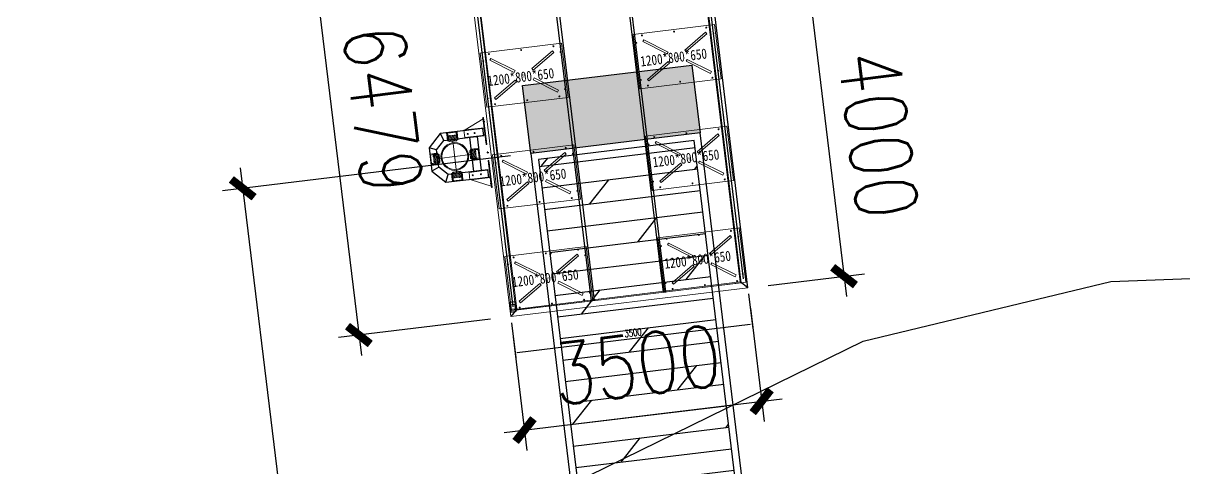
# Model space of a CAD drawing. Extents: x -259369 to -50372, y -155978 to 198088.
# Drawn here: x -198456 to -181452, y -106713 to -100202 of the extents above; entities that cross this region are included whole.
import ezdxf

# ---------------------------------------------------------------- set-up
doc = ezdxf.new("R2010")
doc.units = 0
doc.header["$LTSCALE"] = 1000
doc.header["$MEASUREMENT"] = 0
for name, pattern in [('CENTER', [2, 1.25, -0.25, 0.25, -0.25]), ('DASHED', [0.75, 0.5, -0.25]), ('HIDDEN', [0.375, 0.25, -0.125])]:
    doc.linetypes.add(name, pattern=pattern)
for name, color, linetype in [('PUB_TEXT', 7, 'Continuous'), ('主框型材', 4, 'Continuous'), ('抱桩器', 255, 'Continuous'), ('浮箱U槽', 5, 'Continuous'), ('浮箱名称', 3, 'Continuous'), ('连接端梁', 130, 'Continuous'), ('铝合金', 7, 'Continuous')]:
    doc.layers.add(name, color=color, linetype=linetype)
for name, color, linetype, lineweight in [('导框型材', 2, 'Continuous', 18), ('浮箱', 160, 'Continuous', 20), ('轮子座', 7, 'Continuous', 9), ('铝主梁', 3, 'Continuous', 9)]:
    doc.layers.add(name, color=color, linetype=linetype, lineweight=lineweight)
doc.styles.add('HZTXT', font='txtw.shx', dxfattribs={"width": 0.8, "bigfont": 'hztxtw.shx'})
doc.styles.add('STANDARD_T3', font='simplex.shx', dxfattribs={"width": 0.7, "bigfont": 'hztxt.shx'})
doc.styles.add('黑体', font='simhei.ttf', dxfattribs={"width": 0.8})
doc.dimstyles.new('DIM-300', dxfattribs={"dimscale": 300, "dimtxt": 3, "dimasz": 1, "dimexe": 1, "dimexo": 1, "dimgap": 1, "dimtad": 1, "dimdec": 0, "dimdsep": 46, "dimtxsty": 'HZTXT', "dimblk": 'ARCHTICK', "dimcen": 0, "dimdle": 1, "dimclrd": 9, "dimclre": 9, "dimclrt": 2, "dimadec": 1, "dimazin": 0, "dimtfac": 1, "dimtdec": 0, "dimtix": 1, "dimtmove": 2, "dimatfit": 3, "dimldrblk": 'ARCHTICK', "dimfxl": 0, "dimtolj": 1, "dimtzin": 0, "dimarcsym": 0})
doc.dimstyles.new('W&&30', dxfattribs={"dimtxt": 105, "dimasz": 30, "dimexe": 75, "dimexo": 90, "dimgap": 30, "dimtad": 1, "dimdec": 0, "dimzin": 0, "dimdsep": 46, "dimtxsty": 'STANDARD_T3', "dimcen": 0.09, "dimclrd": 1, "dimclre": 1, "dimclrt": 7, "dimazin": 2, "dimtfac": 1, "dimtdec": 0, "dimtix": 1, "dimtmove": 2, "dimatfit": 3, "dimfxl": 0, "dimtolj": 1, "dimtzin": 0, "dimarcsym": 0})
pattern_1 = [(0, (1212.185, -561.11), (6.35, 12.7), [0, -12.7])]

# ---------------------------------------------------------------- blocks, each defined once
blk = doc.blocks.new('thwerg')
at = {"color": 252, "linetype": 'Continuous', "elevation": -32017, "flags": 128}
blk.add_lwpolyline([(106933, -30769), (107635, -30369), (114725, -28078), (119240, -25868), (122867, -24992), (126369, -24863), (131244, -25695), (140044, -24946), (146723, -24787), (160192, -25793), (172447, -28232), (182746, -30446)], dxfattribs=at)
blk = doc.blocks.new('_ArchTick')
at = {"color": 0, "linetype": 'ByBlock', "const_width": 0.4}
blk.add_lwpolyline([(-0.5, -0.5), (0.5, 0.5)], dxfattribs=at)
blk = doc.blocks.new('*D628')
at = {"color": 9, "lineweight": -2, "transparency": 16777216}
for p, q in [((-187802, -104376), (-187601, -106037)), ((-191277, -104797), (-191075, -106458)), ((-191409, -106197), (-187339, -105703))]:
    blk.add_line(p, q, dxfattribs=at)
at = {"layer": 'Defpoints', "color": 0, "transparency": 16777216}
for p in [(-187838, -104078, 29521), (-191313, -104499, 29521), (-187637, -105739)]:
    blk.add_point(p, dxfattribs=at)
at = {"color": 9, "lineweight": -2, "transparency": 16777216, "xscale": 300, "yscale": 300, "zscale": 300}
for p, rotation in [((-187637, -105739), 6.918624787940815), ((-191111, -106161), 186.9186247879408)]:
    blk.add_blockref('_ArchTick', p, dxfattribs=dict(at, rotation=rotation))
at = {"color": 2, "transparency": 16777216, "insert": (-189465, -105205), "char_height": 900, "attachment_point": 5, "rotation": 6.9186, "style": 'HZTXT'}
blk.add_mtext('\\A1;3500', dxfattribs=at)
blk = doc.blocks.new('GW-2.5x15m')
h = blk.add_hatch()
h.set_pattern_fill('DOTS', color=256, scale=50)
h.set_pattern_definition([(0, (0, 0), (39.6875, 79.375), [0, -79.375])])
h.paths.add_polyline_path([(120532, 62849), (119532, 62849), (119532, 60349), (120532, 60349)])
h.paths.add_polyline_path([(135532, 62849), (134532, 62849), (134532, 60349), (135532, 60349)])
h = blk.add_hatch()
h.set_pattern_fill('DOLMIT', color=252, scale=50, angle=89.9991)
h.set_pattern_definition([(89.999106, (-806344.56, -2433484.9), (-317.5, 0.004954), []), (134.999106, (-806344.6, -2433484.9), (-635.00947, -634.98966), [449.0128, -898.0256])])
edge = h.paths.add_edge_path()
edge.add_line((134432, 62749), (120632, 62749))
edge.add_line((120632, 62749), (120632, 60449))
edge.add_line((119632, 60449), (134432, 60449))
edge.add_line((134432, 60449), (134432, 62749))
at = {"color": 1}
for points in [[(120532, 62849), (120532, 60349), (119532, 60349), (119532, 62849)], [(134532, 62849), (134532, 60349), (135532, 60349), (135532, 62849)]]:
    blk.add_lwpolyline(points, close=True, dxfattribs=at)
at = {"layer": '抱桩器', "color": 1}
for points in [[(120532, 60349), (134532, 60349), (134532, 62849), (120532, 62849)], [(120632, 60449), (134432, 60449), (134432, 62749), (120632, 62749)]]:
    blk.add_lwpolyline(points, close=True, dxfattribs=at)
blk = doc.blocks.new('*D631')
at = {"color": 9, "lineweight": -2, "transparency": 16777216}
for p, q in [((-191317, -102144), (-195538, -102656)), ((-195276, -102322), (-193518, -116816)), ((-189631, -116042), (-193852, -116554))]:
    blk.add_line(p, q, dxfattribs=at)
at = {"layer": 'Defpoints', "color": 0, "transparency": 16777216}
for p in [(-191020, -102108, 29521), (-189333, -116006, 29521), (-193554, -116518)]:
    blk.add_point(p, dxfattribs=at)
at = {"color": 9, "lineweight": -2, "transparency": 16777216, "xscale": 300, "yscale": 300, "zscale": 300}
for p, rotation in [((-195240, -102620), 96.91737329747625), ((-193554, -116518), 276.9173732974763)]:
    blk.add_blockref('_ArchTick', p, dxfattribs=dict(at, rotation=rotation))
at = {"color": 2, "transparency": 16777216, "insert": (-193652, -109479), "char_height": 900, "attachment_point": 5, "rotation": 276.9174, "style": 'HZTXT'}
blk.add_mtext('\\A1;14000', dxfattribs=at)
blk = doc.blocks.new('*U362')
h = blk.add_hatch()
h.set_pattern_fill('DOTS', color=256, scale=8)
h.set_pattern_definition(pattern_1)
h.paths.add_polyline_path([(64, 50, 0.4142135624), (54, 60), (-11, 60, 0.4142135624), (-21, 50), (-21, -50, 0.4142135624), (-11, -60), (54, -60, 0.4142135624), (64, -50)])
at = {"layer": '导框型材', "color": 0, "linetype": 'Continuous'}
for p, q in [((-64, 63.508929), (-64, 75.5)), ((-64, 75.5), (-63.389317, 75.5)), ((-64, -63.50893), (-64, 63.508929)), ((-7.891644, 75.5), (-63.389317, 75.5)), ((-63.389317, 75.5), (-63.389317, 64.5)), ((-63.389317, 64.5), (-7.891644, 64.5)), ((-62, 77.5), (-6.502327, 77.5)), ((-62, 62.5), (-62, -62.5)), ((-6.502327, 62.5), (-62, 62.5)), ((-2.965328, 75.5), (-7.891644, 75.5)), ((-7.891644, 75.5), (-7.891644, 64.5)), ((-7.891644, 64.5), (-2.965328, 64.5)), ((-6.502327, 77.5), (-1.08338, 77.5)), ((-1.08338, 62.5), (-6.502327, 62.5)), ((47.5, 75.5), (-2.965328, 75.5)), ((-2.965328, 64.5), (-2.965328, 75.5)), ((47.5, 64.5), (-2.965328, 64.5)), ((-1.08338, 77.5), (45.5, 77.5)), ((45.5, 62.5), (-1.08338, 62.5)), ((31, 62.498484), (31, 60)), ((47.5, 64.5), (47.5, 75.5)), ((-64, -63.78066), (-64, -63.500287)), ((-64, -75.5), (-64, -63.78066)), ((-64, -75.5), (-63.389317, -75.5)), ((-63.389317, -64.5), (-63.389317, -75.5)), ((-7.891644, -64.5), (-63.389317, -64.5)), ((-63.389317, -75.5), (-7.891644, -75.5)), ((-62, -62.5), (-6.502327, -62.5)), ((-6.502327, -77.5), (-62, -77.5)), ((-2.965328, -64.5), (-7.891644, -64.5)), ((-7.891644, -75.5), (-7.891644, -64.5)), ((-7.891644, -75.5), (-2.965328, -75.5)), ((-6.502327, -62.5), (-1.08338, -62.5)), ((-1.08338, -77.5), (-6.502327, -77.5)), ((47.5, -64.5), (-2.965328, -64.5)), ((-2.965328, -64.5), (-2.965328, -75.5)), ((47.5, -75.5), (-2.965328, -75.5)), ((-1.08338, -62.5), (45.5, -62.5)), ((45.5, -77.5), (-1.08338, -77.5)), ((31, -60), (31, -62.498484)), ((47.5, -75.5), (47.5, -64.5))]:
    blk.add_line(p, q, dxfattribs=at)
at = {"layer": '导框型材', "color": 1, "linetype": 'CENTER', "ltscale": 0.28}
for p, q in [((-18.5, 35), (-14.5, 35)), ((-16.5, 37), (-16.5, 33)), ((-18.5, -35), (-14.5, -35)), ((-16.5, -37), (-16.5, -33))]:
    blk.add_line(p, q, dxfattribs=at)
at = {"layer": '导框型材', "color": 1, "linetype": 'CENTER', "ltscale": 0.404352}
for p, q in [((-18.5, 0), (-14.5, 0)), ((-16.5, -2), (-16.5, 2))]:
    blk.add_line(p, q, dxfattribs=at)
at = {"layer": '导框型材', "color": 1, "linetype": 'CENTER', "ltscale": 0.1}
for p, q in [((18.75, 70), (24.25, 70)), ((21.5, 67.25), (21.5, 72.75)), ((18.75, -70), (24.25, -70)), ((21.5, -72.75), (21.5, -67.25))]:
    blk.add_line(p, q, dxfattribs=at)
at = {"layer": '导框型材', "color": 0}
blk.add_lwpolyline([(-11, 60), (54, 60, -0.4142135624), (64, 50), (64, -50, -0.4142135624), (54, -60), (-11, -60, -0.4142135624), (-21, -50), (-21, 50, -0.4142135624)], format="xyb", close=True, dxfattribs=at)
for centre in [(21.5, 70), (21.5, -70)]:
    blk.add_circle(centre, 2.5, dxfattribs=at)
at = {"layer": '导框型材', "color": 0, "linetype": 'Continuous', "extrusion": (0, 0, -1)}
for centre, start, end in [((62, 75.5), 0, 90), ((62, 64.5), 270, 0), ((62, -64.5), 0, 90), ((62, -75.5), 270, 0)]:
    blk.add_arc(centre, 2, start, end, dxfattribs=at)
at = {"layer": '导框型材', "color": 0, "linetype": 'Continuous', "extrusion": (1.22461e-16, 0, -1)}
blk.add_arc((16.5, 35), 7, 310.0052008841, 49.9947991159, dxfattribs=at)
at = {"layer": '导框型材', "color": 0, "linetype": 'Continuous'}
for centre, radius, start, end in [((45.5, 75.5), 2, 0, 90), ((45.5, 64.5), 2, 270, 0), ((-16.5, -35), 7, 130.0052008841, 229.9947991159), ((45.5, -64.5), 2, 0, 90), ((45.5, -75.5), 2, 270, 0)]:
    blk.add_arc(centre, radius, start, end, dxfattribs=at)
for centre, major_axis, ratio, start_param, end_param in [((-62, 75.5), (0, 2), 0.694658, 0, 1.5707963268), ((-6.502327, 75.5), (0, -2), 0.694658, 3.1415926536, 4.7123889804), ((-6.502327, 64.5), (0, 2), 0.694658, 1.5707963268, 3.1415926536), ((-1.08338, 75.5), (0, -2), 0.940974, 3.1415926536, 4.7123889804), ((-1.08338, 64.5), (0, 2), 0.940974, 1.5707963268, 3.1415926536), ((-62, -75.5), (0, 2), 0.694658, 1.5707963268, 3.1415926536), ((-6.502327, -64.5), (0, 2), 0.694658, 0, 1.5707963268), ((-6.502327, -75.5), (0, 2), 0.694658, 1.5707963268, 3.1415926536), ((-1.08338, -64.5), (0, 2), 0.940974, 0, 1.5707963268), ((-1.08338, -75.5), (0, 2), 0.940974, 1.5707963268, 3.1415926536)]:
    blk.add_ellipse(centre, major_axis=major_axis, ratio=ratio, start_param=start_param, end_param=end_param, dxfattribs=at)
at = {"layer": '导框型材', "color": 0, "linetype": 'Continuous', "extrusion": (0, 0, -1)}
for centre, start_param, end_param in [((-62, 64.5), 0, 1.5707963268), ((-62, -64.5), 1.5707963268, 3.1415926536)]:
    blk.add_ellipse(centre, major_axis=(0, -2), ratio=0.694658, start_param=start_param, end_param=end_param, dxfattribs=at)
blk = doc.blocks.new('*U358')
at = {"layer": '轮子座', "color": 0, "linetype": 'ByBlock', "lineweight": -2, "transparency": 16777216}
blk.add_blockref('*U362', (0, 0), dxfattribs=at)
blk = doc.blocks.new('*U359')
h = blk.add_hatch()
h.set_pattern_fill('DOTS', color=256, scale=8)
h.set_pattern_definition(pattern_1)
h.paths.add_polyline_path([(64, 50, 0.4142135624), (54, 60), (-11, 60, 0.4142135624), (-21, 50), (-21, -50, 0.4142135624), (-11, -60), (54, -60, 0.4142135624), (64, -50)])
at = {"layer": '导框型材', "color": 0, "linetype": 'Continuous'}
for p, q in [((-64, 63.508929), (-64, 75.5)), ((-64, 75.5), (-63.389317, 75.5)), ((-64, -63.50893), (-64, 63.508929)), ((-7.891644, 75.5), (-63.389317, 75.5)), ((-63.389317, 75.5), (-63.389317, 64.5)), ((-63.389317, 64.5), (-7.891644, 64.5)), ((-62, 77.5), (-6.502327, 77.5)), ((-62, 62.5), (-62, -62.5)), ((-6.502327, 62.5), (-62, 62.5)), ((-2.965328, 75.5), (-7.891644, 75.5)), ((-7.891644, 75.5), (-7.891644, 64.5)), ((-7.891644, 64.5), (-2.965328, 64.5)), ((-6.502327, 77.5), (-1.08338, 77.5)), ((-1.08338, 62.5), (-6.502327, 62.5)), ((47.5, 75.5), (-2.965328, 75.5)), ((-2.965328, 64.5), (-2.965328, 75.5)), ((47.5, 64.5), (-2.965328, 64.5)), ((-1.08338, 77.5), (45.5, 77.5)), ((45.5, 62.5), (-1.08338, 62.5)), ((31, 62.498484), (31, 60)), ((47.5, 64.5), (47.5, 75.5)), ((-64, -63.78066), (-64, -63.500287)), ((-64, -75.5), (-64, -63.78066)), ((-64, -75.5), (-63.389317, -75.5)), ((-63.389317, -64.5), (-63.389317, -75.5)), ((-7.891644, -64.5), (-63.389317, -64.5)), ((-63.389317, -75.5), (-7.891644, -75.5)), ((-62, -62.5), (-6.502327, -62.5)), ((-6.502327, -77.5), (-62, -77.5)), ((-2.965328, -64.5), (-7.891644, -64.5)), ((-7.891644, -75.5), (-7.891644, -64.5)), ((-7.891644, -75.5), (-2.965328, -75.5)), ((-6.502327, -62.5), (-1.08338, -62.5)), ((-1.08338, -77.5), (-6.502327, -77.5)), ((47.5, -64.5), (-2.965328, -64.5)), ((-2.965328, -64.5), (-2.965328, -75.5)), ((47.5, -75.5), (-2.965328, -75.5)), ((-1.08338, -62.5), (45.5, -62.5)), ((45.5, -77.5), (-1.08338, -77.5)), ((31, -60), (31, -62.498484)), ((47.5, -75.5), (47.5, -64.5))]:
    blk.add_line(p, q, dxfattribs=at)
at = {"layer": '导框型材', "color": 1, "linetype": 'CENTER', "ltscale": 0.28}
for p, q in [((-18.5, 35), (-14.5, 35)), ((-16.5, 37), (-16.5, 33)), ((-18.5, -35), (-14.5, -35)), ((-16.5, -37), (-16.5, -33))]:
    blk.add_line(p, q, dxfattribs=at)
at = {"layer": '导框型材', "color": 1, "linetype": 'CENTER', "ltscale": 0.404352}
for p, q in [((-18.5, 0), (-14.5, 0)), ((-16.5, -2), (-16.5, 2))]:
    blk.add_line(p, q, dxfattribs=at)
at = {"layer": '导框型材', "color": 1, "linetype": 'CENTER', "ltscale": 0.1}
for p, q in [((18.75, 70), (24.25, 70)), ((21.5, 67.25), (21.5, 72.75)), ((18.75, -70), (24.25, -70)), ((21.5, -72.75), (21.5, -67.25))]:
    blk.add_line(p, q, dxfattribs=at)
at = {"layer": '导框型材', "color": 0}
blk.add_lwpolyline([(-11, 60), (54, 60, -0.4142135624), (64, 50), (64, -50, -0.4142135624), (54, -60), (-11, -60, -0.4142135624), (-21, -50), (-21, 50, -0.4142135624)], format="xyb", close=True, dxfattribs=at)
for centre in [(21.5, 70), (21.5, -70)]:
    blk.add_circle(centre, 2.5, dxfattribs=at)
at = {"layer": '导框型材', "color": 0, "linetype": 'Continuous', "extrusion": (0, 0, -1)}
for centre, start, end in [((62, 75.5), 0, 90), ((62, 64.5), 270, 0), ((62, -64.5), 0, 90), ((62, -75.5), 270, 0)]:
    blk.add_arc(centre, 2, start, end, dxfattribs=at)
at = {"layer": '导框型材', "color": 0, "linetype": 'Continuous', "extrusion": (1.22461e-16, 0, -1)}
blk.add_arc((16.5, 35), 7, 310.0052008841, 49.9947991159, dxfattribs=at)
at = {"layer": '导框型材', "color": 0, "linetype": 'Continuous'}
for centre, radius, start, end in [((45.5, 75.5), 2, 0, 90), ((45.5, 64.5), 2, 270, 0), ((-16.5, -35), 7, 130.0052008841, 229.9947991159), ((45.5, -64.5), 2, 0, 90), ((45.5, -75.5), 2, 270, 0)]:
    blk.add_arc(centre, radius, start, end, dxfattribs=at)
for centre, major_axis, ratio, start_param, end_param in [((-62, 75.5), (0, 2), 0.694658, 0, 1.5707963268), ((-6.502327, 75.5), (0, -2), 0.694658, 3.1415926536, 4.7123889804), ((-6.502327, 64.5), (0, 2), 0.694658, 1.5707963268, 3.1415926536), ((-1.08338, 75.5), (0, -2), 0.940974, 3.1415926536, 4.7123889804), ((-1.08338, 64.5), (0, 2), 0.940974, 1.5707963268, 3.1415926536), ((-62, -75.5), (0, 2), 0.694658, 1.5707963268, 3.1415926536), ((-6.502327, -64.5), (0, 2), 0.694658, 0, 1.5707963268), ((-6.502327, -75.5), (0, 2), 0.694658, 1.5707963268, 3.1415926536), ((-1.08338, -64.5), (0, 2), 0.940974, 0, 1.5707963268), ((-1.08338, -75.5), (0, 2), 0.940974, 1.5707963268, 3.1415926536)]:
    blk.add_ellipse(centre, major_axis=major_axis, ratio=ratio, start_param=start_param, end_param=end_param, dxfattribs=at)
at = {"layer": '导框型材', "color": 0, "linetype": 'Continuous', "extrusion": (0, 0, -1)}
for centre, start_param, end_param in [((-62, 64.5), 0, 1.5707963268), ((-62, -64.5), 1.5707963268, 3.1415926536)]:
    blk.add_ellipse(centre, major_axis=(0, -2), ratio=0.694658, start_param=start_param, end_param=end_param, dxfattribs=at)
blk = doc.blocks.new('*U360')
at = {"layer": '轮子座', "color": 0, "linetype": 'ByBlock', "lineweight": -2, "transparency": 16777216}
blk.add_blockref('*U359', (0, 0), dxfattribs=at)
blk = doc.blocks.new('*U361')
h = blk.add_hatch()
h.set_pattern_fill('DOTS', color=256, scale=8)
h.set_pattern_definition(pattern_1)
h.paths.add_polyline_path([(64, 50, 0.4142135624), (54, 60), (-11, 60, 0.4142135624), (-21, 50), (-21, -50, 0.4142135624), (-11, -60), (54, -60, 0.4142135624), (64, -50)])
at = {"layer": '导框型材', "color": 0, "linetype": 'Continuous'}
for p, q in [((-64, 63.508929), (-64, 75.5)), ((-64, 75.5), (-63.389317, 75.5)), ((-64, -63.50893), (-64, 63.508929)), ((-7.891644, 75.5), (-63.389317, 75.5)), ((-63.389317, 75.5), (-63.389317, 64.5)), ((-63.389317, 64.5), (-7.891644, 64.5)), ((-62, 77.5), (-6.502327, 77.5)), ((-62, 62.5), (-62, -62.5)), ((-6.502327, 62.5), (-62, 62.5)), ((-2.965328, 75.5), (-7.891644, 75.5)), ((-7.891644, 75.5), (-7.891644, 64.5)), ((-7.891644, 64.5), (-2.965328, 64.5)), ((-6.502327, 77.5), (-1.08338, 77.5)), ((-1.08338, 62.5), (-6.502327, 62.5)), ((47.5, 75.5), (-2.965328, 75.5)), ((-2.965328, 64.5), (-2.965328, 75.5)), ((47.5, 64.5), (-2.965328, 64.5)), ((-1.08338, 77.5), (45.5, 77.5)), ((45.5, 62.5), (-1.08338, 62.5)), ((31, 62.498484), (31, 60)), ((47.5, 64.5), (47.5, 75.5)), ((-64, -63.78066), (-64, -63.500287)), ((-64, -75.5), (-64, -63.78066)), ((-64, -75.5), (-63.389317, -75.5)), ((-63.389317, -64.5), (-63.389317, -75.5)), ((-7.891644, -64.5), (-63.389317, -64.5)), ((-63.389317, -75.5), (-7.891644, -75.5)), ((-62, -62.5), (-6.502327, -62.5)), ((-6.502327, -77.5), (-62, -77.5)), ((-2.965328, -64.5), (-7.891644, -64.5)), ((-7.891644, -75.5), (-7.891644, -64.5)), ((-7.891644, -75.5), (-2.965328, -75.5)), ((-6.502327, -62.5), (-1.08338, -62.5)), ((-1.08338, -77.5), (-6.502327, -77.5)), ((47.5, -64.5), (-2.965328, -64.5)), ((-2.965328, -64.5), (-2.965328, -75.5)), ((47.5, -75.5), (-2.965328, -75.5)), ((-1.08338, -62.5), (45.5, -62.5)), ((45.5, -77.5), (-1.08338, -77.5)), ((31, -60), (31, -62.498484)), ((47.5, -75.5), (47.5, -64.5))]:
    blk.add_line(p, q, dxfattribs=at)
at = {"layer": '导框型材', "color": 1, "linetype": 'CENTER', "ltscale": 0.28}
for p, q in [((-18.5, 35), (-14.5, 35)), ((-16.5, 37), (-16.5, 33)), ((-18.5, -35), (-14.5, -35)), ((-16.5, -37), (-16.5, -33))]:
    blk.add_line(p, q, dxfattribs=at)
at = {"layer": '导框型材', "color": 1, "linetype": 'CENTER', "ltscale": 0.404352}
for p, q in [((-18.5, 0), (-14.5, 0)), ((-16.5, -2), (-16.5, 2))]:
    blk.add_line(p, q, dxfattribs=at)
at = {"layer": '导框型材', "color": 1, "linetype": 'CENTER', "ltscale": 0.1}
for p, q in [((18.75, 70), (24.25, 70)), ((21.5, 67.25), (21.5, 72.75)), ((18.75, -70), (24.25, -70)), ((21.5, -72.75), (21.5, -67.25))]:
    blk.add_line(p, q, dxfattribs=at)
at = {"layer": '导框型材', "color": 0}
blk.add_lwpolyline([(-11, 60), (54, 60, -0.4142135624), (64, 50), (64, -50, -0.4142135624), (54, -60), (-11, -60, -0.4142135624), (-21, -50), (-21, 50, -0.4142135624)], format="xyb", close=True, dxfattribs=at)
for centre in [(21.5, 70), (21.5, -70)]:
    blk.add_circle(centre, 2.5, dxfattribs=at)
at = {"layer": '导框型材', "color": 0, "linetype": 'Continuous', "extrusion": (0, 0, -1)}
for centre, start, end in [((62, 75.5), 0, 90), ((62, 64.5), 270, 0), ((62, -64.5), 0, 90), ((62, -75.5), 270, 0)]:
    blk.add_arc(centre, 2, start, end, dxfattribs=at)
at = {"layer": '导框型材', "color": 0, "linetype": 'Continuous', "extrusion": (1.22461e-16, 0, -1)}
blk.add_arc((16.5, 35), 7, 310.0052008841, 49.9947991159, dxfattribs=at)
at = {"layer": '导框型材', "color": 0, "linetype": 'Continuous'}
for centre, radius, start, end in [((45.5, 75.5), 2, 0, 90), ((45.5, 64.5), 2, 270, 0), ((-16.5, -35), 7, 130.0052008841, 229.9947991159), ((45.5, -64.5), 2, 0, 90), ((45.5, -75.5), 2, 270, 0)]:
    blk.add_arc(centre, radius, start, end, dxfattribs=at)
for centre, major_axis, ratio, start_param, end_param in [((-62, 75.5), (0, 2), 0.694658, 0, 1.5707963268), ((-6.502327, 75.5), (0, -2), 0.694658, 3.1415926536, 4.7123889804), ((-6.502327, 64.5), (0, 2), 0.694658, 1.5707963268, 3.1415926536), ((-1.08338, 75.5), (0, -2), 0.940974, 3.1415926536, 4.7123889804), ((-1.08338, 64.5), (0, 2), 0.940974, 1.5707963268, 3.1415926536), ((-62, -75.5), (0, 2), 0.694658, 1.5707963268, 3.1415926536), ((-6.502327, -64.5), (0, 2), 0.694658, 0, 1.5707963268), ((-6.502327, -75.5), (0, 2), 0.694658, 1.5707963268, 3.1415926536), ((-1.08338, -64.5), (0, 2), 0.940974, 0, 1.5707963268), ((-1.08338, -75.5), (0, 2), 0.940974, 1.5707963268, 3.1415926536)]:
    blk.add_ellipse(centre, major_axis=major_axis, ratio=ratio, start_param=start_param, end_param=end_param, dxfattribs=at)
at = {"layer": '导框型材', "color": 0, "linetype": 'Continuous', "extrusion": (0, 0, -1)}
for centre, start_param, end_param in [((-62, 64.5), 0, 1.5707963268), ((-62, -64.5), 1.5707963268, 3.1415926536)]:
    blk.add_ellipse(centre, major_axis=(0, -2), ratio=0.694658, start_param=start_param, end_param=end_param, dxfattribs=at)
blk = doc.blocks.new('*U364')
at = {"layer": '轮子座', "color": 0, "linetype": 'ByBlock', "lineweight": -2, "transparency": 16777216}
blk.add_blockref('*U361', (0, 0), dxfattribs=at)
blk = doc.blocks.new('*U365')
h = blk.add_hatch()
h.set_pattern_fill('DOTS', color=256, scale=8)
h.set_pattern_definition(pattern_1)
h.paths.add_polyline_path([(64, 50, 0.4142135624), (54, 60), (-11, 60, 0.4142135624), (-21, 50), (-21, -50, 0.4142135624), (-11, -60), (54, -60, 0.4142135624), (64, -50)])
at = {"layer": '导框型材', "color": 0, "linetype": 'Continuous'}
for p, q in [((-64, 63.508929), (-64, 75.5)), ((-64, 75.5), (-63.389317, 75.5)), ((-64, -63.50893), (-64, 63.508929)), ((-7.891644, 75.5), (-63.389317, 75.5)), ((-63.389317, 75.5), (-63.389317, 64.5)), ((-63.389317, 64.5), (-7.891644, 64.5)), ((-62, 77.5), (-6.502327, 77.5)), ((-62, 62.5), (-62, -62.5)), ((-6.502327, 62.5), (-62, 62.5)), ((-2.965328, 75.5), (-7.891644, 75.5)), ((-7.891644, 75.5), (-7.891644, 64.5)), ((-7.891644, 64.5), (-2.965328, 64.5)), ((-6.502327, 77.5), (-1.08338, 77.5)), ((-1.08338, 62.5), (-6.502327, 62.5)), ((47.5, 75.5), (-2.965328, 75.5)), ((-2.965328, 64.5), (-2.965328, 75.5)), ((47.5, 64.5), (-2.965328, 64.5)), ((-1.08338, 77.5), (45.5, 77.5)), ((45.5, 62.5), (-1.08338, 62.5)), ((31, 62.498484), (31, 60)), ((47.5, 64.5), (47.5, 75.5)), ((-64, -63.78066), (-64, -63.500287)), ((-64, -75.5), (-64, -63.78066)), ((-64, -75.5), (-63.389317, -75.5)), ((-63.389317, -64.5), (-63.389317, -75.5)), ((-7.891644, -64.5), (-63.389317, -64.5)), ((-63.389317, -75.5), (-7.891644, -75.5)), ((-62, -62.5), (-6.502327, -62.5)), ((-6.502327, -77.5), (-62, -77.5)), ((-2.965328, -64.5), (-7.891644, -64.5)), ((-7.891644, -75.5), (-7.891644, -64.5)), ((-7.891644, -75.5), (-2.965328, -75.5)), ((-6.502327, -62.5), (-1.08338, -62.5)), ((-1.08338, -77.5), (-6.502327, -77.5)), ((47.5, -64.5), (-2.965328, -64.5)), ((-2.965328, -64.5), (-2.965328, -75.5)), ((47.5, -75.5), (-2.965328, -75.5)), ((-1.08338, -62.5), (45.5, -62.5)), ((45.5, -77.5), (-1.08338, -77.5)), ((31, -60), (31, -62.498484)), ((47.5, -75.5), (47.5, -64.5))]:
    blk.add_line(p, q, dxfattribs=at)
at = {"layer": '导框型材', "color": 1, "linetype": 'CENTER', "ltscale": 0.28}
for p, q in [((-18.5, 35), (-14.5, 35)), ((-16.5, 37), (-16.5, 33)), ((-18.5, -35), (-14.5, -35)), ((-16.5, -37), (-16.5, -33))]:
    blk.add_line(p, q, dxfattribs=at)
at = {"layer": '导框型材', "color": 1, "linetype": 'CENTER', "ltscale": 0.404352}
for p, q in [((-18.5, 0), (-14.5, 0)), ((-16.5, -2), (-16.5, 2))]:
    blk.add_line(p, q, dxfattribs=at)
at = {"layer": '导框型材', "color": 1, "linetype": 'CENTER', "ltscale": 0.1}
for p, q in [((18.75, 70), (24.25, 70)), ((21.5, 67.25), (21.5, 72.75)), ((18.75, -70), (24.25, -70)), ((21.5, -72.75), (21.5, -67.25))]:
    blk.add_line(p, q, dxfattribs=at)
at = {"layer": '导框型材', "color": 0}
blk.add_lwpolyline([(-11, 60), (54, 60, -0.4142135624), (64, 50), (64, -50, -0.4142135624), (54, -60), (-11, -60, -0.4142135624), (-21, -50), (-21, 50, -0.4142135624)], format="xyb", close=True, dxfattribs=at)
for centre in [(21.5, 70), (21.5, -70)]:
    blk.add_circle(centre, 2.5, dxfattribs=at)
at = {"layer": '导框型材', "color": 0, "linetype": 'Continuous', "extrusion": (0, 0, -1)}
for centre, start, end in [((62, 75.5), 0, 90), ((62, 64.5), 270, 0), ((62, -64.5), 0, 90), ((62, -75.5), 270, 0)]:
    blk.add_arc(centre, 2, start, end, dxfattribs=at)
at = {"layer": '导框型材', "color": 0, "linetype": 'Continuous', "extrusion": (1.22461e-16, 0, -1)}
blk.add_arc((16.5, 35), 7, 310.0052008841, 49.9947991159, dxfattribs=at)
at = {"layer": '导框型材', "color": 0, "linetype": 'Continuous'}
for centre, radius, start, end in [((45.5, 75.5), 2, 0, 90), ((45.5, 64.5), 2, 270, 0), ((-16.5, -35), 7, 130.0052008841, 229.9947991159), ((45.5, -64.5), 2, 0, 90), ((45.5, -75.5), 2, 270, 0)]:
    blk.add_arc(centre, radius, start, end, dxfattribs=at)
for centre, major_axis, ratio, start_param, end_param in [((-62, 75.5), (0, 2), 0.694658, 0, 1.5707963268), ((-6.502327, 75.5), (0, -2), 0.694658, 3.1415926536, 4.7123889804), ((-6.502327, 64.5), (0, 2), 0.694658, 1.5707963268, 3.1415926536), ((-1.08338, 75.5), (0, -2), 0.940974, 3.1415926536, 4.7123889804), ((-1.08338, 64.5), (0, 2), 0.940974, 1.5707963268, 3.1415926536), ((-62, -75.5), (0, 2), 0.694658, 1.5707963268, 3.1415926536), ((-6.502327, -64.5), (0, 2), 0.694658, 0, 1.5707963268), ((-6.502327, -75.5), (0, 2), 0.694658, 1.5707963268, 3.1415926536), ((-1.08338, -64.5), (0, 2), 0.940974, 0, 1.5707963268), ((-1.08338, -75.5), (0, 2), 0.940974, 1.5707963268, 3.1415926536)]:
    blk.add_ellipse(centre, major_axis=major_axis, ratio=ratio, start_param=start_param, end_param=end_param, dxfattribs=at)
at = {"layer": '导框型材', "color": 0, "linetype": 'Continuous', "extrusion": (0, 0, -1)}
for centre, start_param, end_param in [((-62, 64.5), 0, 1.5707963268), ((-62, -64.5), 1.5707963268, 3.1415926536)]:
    blk.add_ellipse(centre, major_axis=(0, -2), ratio=0.694658, start_param=start_param, end_param=end_param, dxfattribs=at)
blk = doc.blocks.new('*U363')
at = {"layer": '轮子座', "color": 0, "linetype": 'ByBlock', "lineweight": -2, "transparency": 16777216}
blk.add_blockref('*U365', (0, 0), dxfattribs=at)
blk = doc.blocks.new('外抱桩器')
for radius in [203, 189]:
    blk.add_circle((0, 487), radius)
at = {"layer": '主框型材'}
for points in [[(-359, 660), (-359, 28), (-252, 28), (-252, 616), (-129, 739), (129, 739), (252, 616), (252, 28), (358, 28), (358, 660), (173, 845), (-173, 845), (-359, 660)], [(-129, 739), (-173, 845)], [(129, 739), (173, 845)], [(-359, 660), (-252, 616)], [(358, 660), (252, 616)]]:
    blk.add_lwpolyline(points, dxfattribs=at)
blk.add_lwpolyline([(-252, 128), (-252, 234), (252, 234), (252, 128)], close=True, dxfattribs=at)
at = {"layer": '导框型材', "color": 1, "linetype": 'CENTER', "ltscale": 5}
for p, q in [((0, 256), (0, 717)), ((230, 487), (-230, 487))]:
    blk.add_line(p, q, dxfattribs=at)
at = {"layer": '导框型材', "color": 2, "linetype": 'HIDDEN', "ltscale": 100}
for p, q in [((-359, 8), (-359, 308)), ((359, 8), (359, 308))]:
    blk.add_line(p, q, dxfattribs=at)
at = {"layer": '导框型材', "color": 1, "linetype": 'CENTER', "ltscale": 0.28}
for p, q in [((-313, 258), (-297, 258)), ((-305, 250), (-305, 266)), ((313, 258), (297, 258)), ((305, 250), (305, 266)), ((-313, 138), (-297, 138)), ((-305, 130), (-305, 146)), ((313, 158), (297, 158)), ((305, 150), (305, 166))]:
    blk.add_line(p, q, dxfattribs=at)
at = {"layer": '导框型材', "color": 2, "linetype": 'DASHED', "ltscale": 2}
for p, q in [((-517, 0), (-117, 0)), ((517, 0), (117, 0))]:
    blk.add_line(p, q, dxfattribs=at)
at = {"layer": '导框型材', "color": 1, "linetype": 'CENTER', "ltscale": 0.36}
for p, q in [((-464, 8), (-464, 0)), ((-457, 18), (-457, -10)), ((-450, 8), (-450, 0)), ((-184, 8), (-184, 0)), ((-177, 18), (-177, -10)), ((-170, 8), (-170, 0)), ((-14, 0), (14, 0)), ((0, 14), (0, -14)), ((170, 8), (170, 0)), ((177, 18), (177, -10)), ((184, 8), (184, 0)), ((450, 8), (450, 0)), ((457, 18), (457, -10)), ((464, 8), (464, 0))]:
    blk.add_line(p, q, dxfattribs=at)
at = {"layer": '导框型材', "color": 2}
for points in [[(-497, 8), (-367, 8), (-367, 288), (-497, 8)], [(497, 8), (367, 8), (367, 288), (497, 8)]]:
    blk.add_lwpolyline(points, dxfattribs=at)
for points in [[(-257, 8), (-257, 308), (-367, 308), (-367, 8)], [(257, 8), (257, 308), (367, 308), (367, 8)], [(-517, 0), (-117, 0), (-117, 8), (-517, 8)], [(517, 0), (117, 0), (117, 8), (517, 8)]]:
    blk.add_lwpolyline(points, close=True, dxfattribs=at)
for centre in [(-305, 258), (305, 258), (-305, 138), (305, 158)]:
    blk.add_circle(centre, 7, dxfattribs=at)
at = {"layer": '轮子座', "color": 7, "xscale": -1, "rotation": 90}
blk.add_blockref('*U364', (0, 776), dxfattribs=at)
at = {"layer": '轮子座', "color": 7}
blk.add_blockref('*U358', (-289, 487), dxfattribs=at)
at = {"layer": '轮子座', "color": 7, "xscale": -1}
blk.add_blockref('*U360', (289, 487), dxfattribs=at)
at = {"layer": '轮子座', "color": 7, "rotation": 90}
blk.add_blockref('*U363', (0, 197), dxfattribs=at)
blk = doc.blocks.new('sgsdfgdfg')
at = {"layer": '连接端梁', "color": 0, "elevation": 29521}
for points in [[(29142, 88482), (29159, 88343), (29238, 88353), (29221, 88492)], [(29151, 88443), (29159, 88384), (29228, 88392), (29221, 88452)]]:
    blk.add_lwpolyline(points, close=True, dxfattribs=at)
blk = doc.blocks.new('*D632')
at = {"color": 1, "lineweight": -2, "transparency": 16777216}
for p, q in [((-187828, -104167), (-187765, -104680)), ((-191302, -104589), (-191240, -105102)), ((-191219, -105024), (-187804, -104610))]:
    blk.add_line(p, q, dxfattribs=at)
at = {"color": 1, "transparency": 16777216}
for points in [[(-187805, -104605), (-187804, -104615), (-187774, -104606)], [(-191220, -105019), (-191219, -105029), (-191249, -105028)]]:
    blk.add_solid(points, dxfattribs=at)
at = {"layer": 'Defpoints', "color": 0, "transparency": 16777216}
for p in [(-187838, -104078), (-191313, -104499), (-187774, -104606)]:
    blk.add_point(p, dxfattribs=at)
at = {"color": 7, "transparency": 16777216, "insert": (-189522, -104735), "char_height": 105, "attachment_point": 5, "rotation": 6.9186, "style": 'STANDARD_T3'}
blk.add_mtext('\\A1;3500', dxfattribs=at)
blk = doc.blocks.new('*D689')
at = {"color": 9, "lineweight": -2, "transparency": 16777216}
for p, q in [((-186948, -99638), (-186393, -104205)), ((-188023, -100071), (-186614, -99900)), ((-187541, -104042), (-186132, -103871))]:
    blk.add_line(p, q, dxfattribs=at)
at = {"layer": 'Defpoints', "color": 0, "transparency": 16777216}
for p in [(-188320, -100107, 29521), (-186430, -103907), (-187838, -104078, 29521)]:
    blk.add_point(p, dxfattribs=at)
at = {"color": 9, "lineweight": -2, "transparency": 16777216, "xscale": 300, "yscale": 300, "zscale": 300}
for p, rotation in [((-186911, -99936), 96.91862478794042), ((-186430, -103907), 276.9186247879404)]:
    blk.add_blockref('_ArchTick', p, dxfattribs=dict(at, rotation=rotation))
at = {"color": 2, "transparency": 16777216, "insert": (-185926, -101831), "char_height": 900, "attachment_point": 5, "rotation": 276.9186, "style": 'HZTXT'}
blk.add_mtext('\\A1;4000', dxfattribs=at)
blk = doc.blocks.new('*D690')
at = {"color": 9, "lineweight": -2, "transparency": 16777216}
for p, q in [((-192391, -98104), (-194616, -98374)), ((-194354, -98040), (-193502, -105067)), ((-191611, -104536), (-193836, -104806))]:
    blk.add_line(p, q, dxfattribs=at)
at = {"layer": 'Defpoints', "color": 0, "transparency": 16777216}
for p in [(-192093, -98067, 29521), (-191313, -104499, 29521), (-193538, -104769)]:
    blk.add_point(p, dxfattribs=at)
at = {"color": 9, "lineweight": -2, "transparency": 16777216, "xscale": 300, "yscale": 300, "zscale": 300}
for p, rotation in [((-194318, -98337), 96.91862478794047), ((-193538, -104769), 276.9186247879405)]:
    blk.add_blockref('_ArchTick', p, dxfattribs=dict(at, rotation=rotation))
at = {"color": 2, "transparency": 16777216, "insert": (-193184, -101463), "char_height": 900, "attachment_point": 5, "rotation": 276.9186, "style": 'HZTXT'}
blk.add_mtext('\\A1;6479', dxfattribs=at)
blk = doc.blocks.new('$matou$00000186')
for points in [[(-600, 400), (600, 400), (600, -400), (-600, -400)], [(-456, 304), (-472, 279), (-140, 57), (-123, 82)], [(456, 304), (472, 279), (140, 57), (123, 82)], [(-456, -304), (-472, -279), (-140, -57), (-123, -82)], [(456, -304), (472, -279), (140, -57), (123, -82)]]:
    blk.add_lwpolyline(points, close=True)
for centre in [(-475, 370), (0, 370), (475, 370), (-570, 275), (570, 275), (-570, -275), (570, -275), (-475, -370), (0, -370), (475, -370)]:
    blk.add_circle(centre, 7)
at = {"layer": 'PUB_TEXT', "style": '黑体', "width": 0.8}
blk.add_text('JY', height=52.6, dxfattribs=at).set_placement((-44, -35))

msp = doc.modelspace()

# ---------------------------------------------------------------- linework, layer by layer
at = {"layer": '浮箱U槽', "linetype": 'ByBlock', "elevation": 29521}
for points in [[(-190755.57, -98799.42), (-190092.52, -104263.73), (-190132.23, -104268.55), (-190798.3, -98776.31)], [(-189655.94, -99394.03), (-189079.94, -104140.86), (-189040.24, -104136.04), (-189613.16, -99417.16)]]:
    msp.add_lwpolyline(points, close=True, dxfattribs=at)
at = {"layer": '连接端梁', "color": 0}
for p, q in [((-191279.94, -104356.92, 29521), (-192026.79, -98202.07, 29521)), ((-187904.7, -103947.36, 29521), (-188375.03, -100071.31, 29521)), ((-187838.5, -104077.83, 29521), (-188320.33, -100106.96, 29521))]:
    msp.add_line(p, q, dxfattribs=at)
at = {"layer": '铝主梁', "color": 3}
for p, q in [((-191313.01, -104499.44, 29521), (-192093.59, -98066.63, 29521)), ((-191985.78, -98124.92, 29521), (-191225.78, -104388.13, 29521)), ((-188428.14, -100048.67, 29521), (-187949.81, -103990.61, 29521)), ((-187838.5, -104077.83, 29521), (-188320.33, -100106.96, 29521)), ((-187949.81, -103990.61, 29521), (-191225.78, -104388.13, 29521)), ((-191313.01, -104499.44, 29521), (-187838.5, -104077.83, 29521))]:
    msp.add_line(p, q, dxfattribs=at)
at = {"layer": '铝主梁', "color": 251}
for p, q in [((-191999.81, -98117.34, 29521), (-191237.14, -104402.62, 29521)), ((-188414.11, -100056.25, 29521), (-187935.32, -104001.97, 29521)), ((-187935.32, -104001.96, 29521), (-191237.14, -104402.62, 29521))]:
    msp.add_line(p, q, dxfattribs=at)
at = {"layer": '铝合金', "color": 3}
for p, q in [((-187838.5, -104077.83, 29521), (-187949.81, -103990.61, 29521)), ((-191225.78, -104388.13, 29521), (-191313.01, -104499.44, 29521))]:
    msp.add_line(p, q, dxfattribs=at)

# ---------------------------------------------------------------- block references
at = {"rotation": 276.917373297474}
msp.add_blockref('GW-2.5x15m', (-265446.09, 10278.15, 29521), dxfattribs=at)
msp.add_blockref('thwerg', (-305388.41, -78991.19, 32017))
at = {"layer": '导框型材', "rotation": 96.91862478794148}
msp.add_blockref('外抱桩器', (-191649.74, -102095.01, 29521), dxfattribs=at)
at = {"layer": '浮箱', "yscale": -0.9999999999999998, "rotation": 186.9186248041307}
for p in [(-188875.56, -100691.12, 29521), (-188694.87, -102180.2, 29521), (-188514.18, -103669.28, 29521)]:
    msp.add_blockref('$matou$00000186', p, dxfattribs=at)
at = {"layer": '浮箱', "rotation": 6.918624804130713}
for p in [(-191116.03, -100962.99, 29521), (-190935.34, -102452.06, 29521), (-190754.65, -103941.14, 29521)]:
    msp.add_blockref('$matou$00000186', p, dxfattribs=at)
at = {"layer": '连接端梁', "color": 0}
msp.add_blockref('sgsdfgdfg', (-220469.73, -192774.67), dxfattribs=at)

# ---------------------------------------------------------------- texts
at = {"layer": '浮箱名称', "color": 1, "style": '黑体', "width": 0.8}
for p in [(-189404.63, -100836.1, 29521), (-191643.43, -101122.49, 29521), (-189223.64, -102312.58, 29521), (-191464.96, -102593.33, 29521), (-189053.89, -103798.2, 29521), (-191285.89, -104069.03, 29521)]:
    msp.add_text('1200*800*650', height=150.211, rotation=6.918625, dxfattribs=at).set_placement(p)

# ---------------------------------------------------------------- dimensions: what is measured, and where the dimension line sits
for p1, p2, distance, picture, middle in [((-192093.49, -98067.43, 29521), (-191313.01, -104499.44, 29521), -2241.15, '*D690', (-193183.54, -101463.06)), ((-188320.33, -100106.97, 29521), (-187838.5, -104077.83, 29521), 1419.27, '*D689', (-185925.95, -101831.09)), ((-191019.56, -102107.92, 29521), (-189333.42, -116006.04, 29521), -4251.37, '*D631', (-193652.37, -109478.68)), ((-191313.01, -104499.44, 29521), (-187838.5, -104077.83, 29521), -1673.41, '*D628', (-189464.52, -105205.32))]:
    dim = msp.add_aligned_dim(p1=p1, p2=p2, distance=distance, dimstyle='DIM-300')
    dim.commit()
    dim.dimension.update_dxf_attribs({"geometry": picture, "text_midpoint": middle})
dim = msp.add_linear_dim(base=(-187774.41, -104605.95, 29521), p1=(-191313.01, -104499.44, 29521), p2=(-187838.5, -104077.83, 29521), angle=186.918625, dimstyle='W&&30')
dim.commit()
dim.dimension.update_dxf_attribs({"geometry": '*D632', "text_midpoint": (-189521.61, -104734.86, 29521)})

doc.saveas('drawing.dxf')
